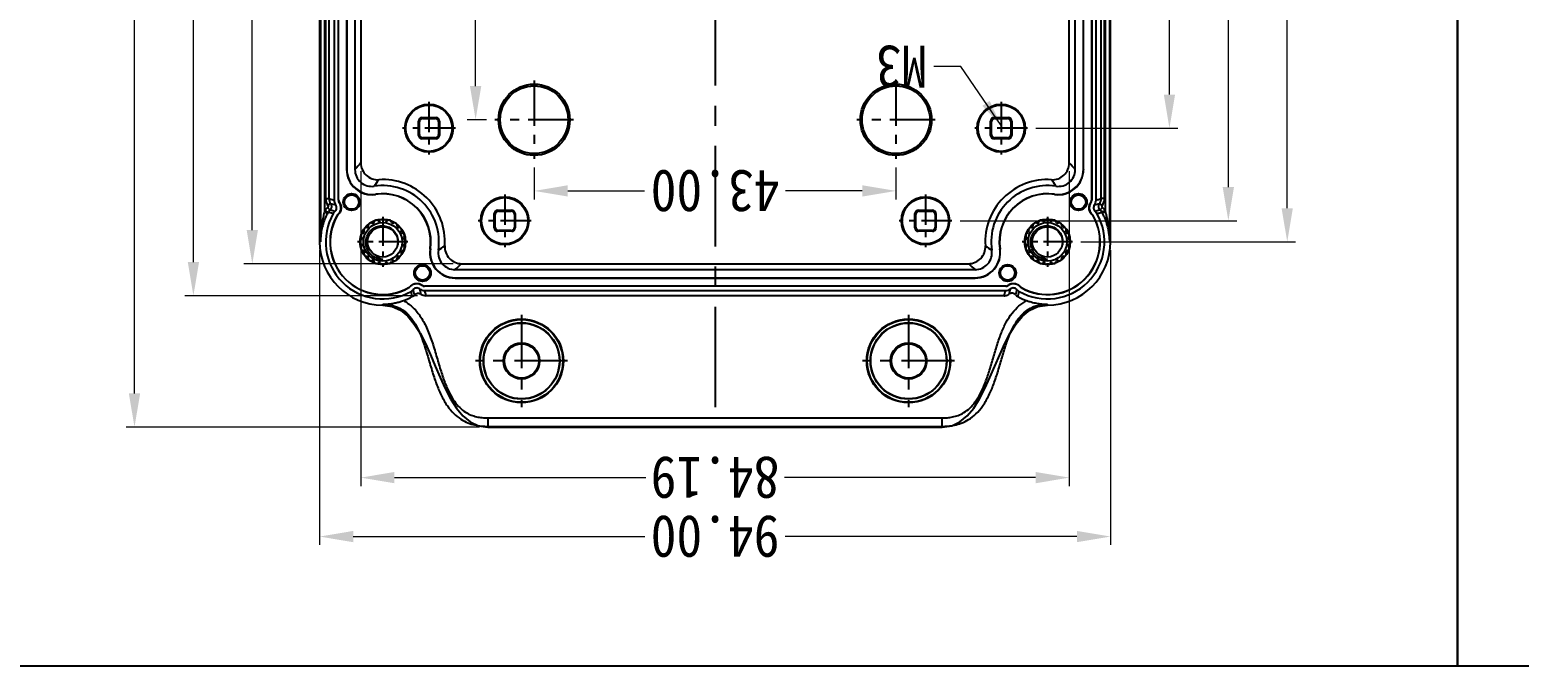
# Model space of a CAD drawing. Header units: millimetres. Extents: x 306 to 1885, y 393 to 1000.
# Drawn here: x 1281.2 to 1458.2, y 392.7 to 468.3 of the extents above; entities that cross this region are included whole.
import ezdxf

# ---------------------------------------------------------------- set-up
doc = ezdxf.new("R2010")
doc.units = ezdxf.units.MM
doc.linetypes.add('CENTER', pattern=[50.8, 31.75, -6.35, 6.35, -6.35])
doc.layers.add('dim', color=3, linetype='Continuous', lineweight=9)
doc.styles.add('FFS', font='SIMFANG.TTF', dxfattribs={"width": 0.9})
doc.dimstyles.new('YanXiu', dxfattribs={"dimtxt": 2.5, "dimasz": 2.2, "dimexe": 1, "dimexo": 0.6, "dimgap": 0.66, "dimtad": 0, "dimzin": 1, "dimdsep": 46, "dimtxsty": 'FFS', "dimcen": 0, "dimclrd": 256, "dimclre": 131, "dimclrt": 42, "dimazin": 0, "dimtfac": 1, "dimtofl": 0, "dimtmove": 0, "dimatfit": 3, "dimfxl": 0, "dimlwd": 5, "dimlwe": 5, "dimarcsym": 0})

# ---------------------------------------------------------------- blocks, each defined once
blk = doc.blocks.new('*u2')
at = {"layer": 'Defpoints', "color": 2}
blk.add_lwpolyline([(-135.77, 94.94), (135.77, 94.94), (135.77, -94.94), (-135.77, -94.94)], close=True, dxfattribs=at)
blk = doc.blocks.new('*D19')
at = {"layer": 'Defpoints', "color": 0}
for p in [(47, 87), (-47, 52), (47, 52)]:
    blk.add_point(p, dxfattribs=at)
at = {"layer": 'dim', "color": 131, "lineweight": 5}
for p, q in [((-47, 53), (-47, 88)), ((47, 53), (47, 88))]:
    blk.add_line(p, q, dxfattribs=at)
at = {"layer": 'dim', "lineweight": 5}
for p, q in [((-43, 87), (-8.33, 87)), ((43, 87), (8.33, 87))]:
    blk.add_line(p, q, dxfattribs=at)
at = {"layer": 'dim'}
for points in [[(-43, 87.67), (-43, 86.33), (-47, 87)], [(43, 87.67), (43, 86.33), (47, 87)]]:
    blk.add_solid(points, dxfattribs=at)
at = {"layer": 'dim', "color": 42, "insert": (0, 87), "char_height": 5, "attachment_point": 5, "style": 'FFS'}
blk.add_mtext('94.00', dxfattribs=at)
blk = doc.blocks.new('*D20')
at = {"layer": 'Defpoints', "color": 0}
for p in [(42.1, 80), (-42.1, 42.62), (42.1, 42.62)]:
    blk.add_point(p, dxfattribs=at)
at = {"layer": 'dim', "color": 131, "lineweight": 5}
for p, q in [((-42.1, 43.62), (-42.1, 81)), ((42.1, 43.62), (42.1, 81))]:
    blk.add_line(p, q, dxfattribs=at)
at = {"layer": 'dim', "lineweight": 5}
for p, q in [((-38.1, 80), (-8.24, 80)), ((38.1, 80), (8.24, 80))]:
    blk.add_line(p, q, dxfattribs=at)
at = {"layer": 'dim'}
for points in [[(-38.1, 80.67), (-38.1, 79.33), (-42.1, 80)], [(38.1, 80.67), (38.1, 79.33), (42.1, 80)]]:
    blk.add_solid(points, dxfattribs=at)
at = {"layer": 'dim', "color": 42, "insert": (0, 80), "char_height": 5, "attachment_point": 5, "style": 'FFS'}
blk.add_mtext('84.19', dxfattribs=at)
blk = doc.blocks.new('*D21')
at = {"layer": 'Defpoints', "color": 0}
for p in [(34.38, 58.4), (62, 58.4), (34.37, -58.4)]:
    blk.add_point(p, dxfattribs=at)
at = {"layer": 'dim', "color": 131, "lineweight": 5}
for p, q in [((35.38, 58.4), (63, 58.4)), ((35.37, -58.4), (63, -58.4))]:
    blk.add_line(p, q, dxfattribs=at)
at = {"layer": 'dim', "lineweight": 5}
for p, q in [((62, 54.4), (62, 9.74)), ((62, -54.4), (62, -9.74))]:
    blk.add_line(p, q, dxfattribs=at)
at = {"layer": 'dim'}
for points in [[(61.33, 54.4), (62.67, 54.4), (62, 58.4)], [(61.33, -54.4), (62.67, -54.4), (62, -58.4)]]:
    blk.add_solid(points, dxfattribs=at)
at = {"layer": 'dim', "color": 42, "insert": (62, 0), "char_height": 5, "attachment_point": 5, "rotation": 90, "style": 'FFS'}
blk.add_mtext('116.79', dxfattribs=at)
blk = doc.blocks.new('*D22')
at = {"layer": 'Defpoints', "color": 0}
for p in [(30.12, 54.6), (55, 54.6), (30.12, -54.6)]:
    blk.add_point(p, dxfattribs=at)
at = {"layer": 'dim', "color": 131, "lineweight": 5}
for p, q in [((31.12, 54.6), (56, 54.6)), ((31.12, -54.6), (56, -54.6))]:
    blk.add_line(p, q, dxfattribs=at)
at = {"layer": 'dim', "lineweight": 5}
for p, q in [((55, 50.6), (55, 9.74)), ((55, -50.6), (55, -9.74))]:
    blk.add_line(p, q, dxfattribs=at)
at = {"layer": 'dim'}
for points in [[(54.33, 50.6), (55.67, 50.6), (55, 54.6)], [(54.33, -50.6), (55.67, -50.6), (55, -54.6)]]:
    blk.add_solid(points, dxfattribs=at)
at = {"layer": 'dim', "color": 42, "insert": (55, 0), "char_height": 5, "attachment_point": 5, "rotation": 90, "style": 'FFS'}
blk.add_mtext('109.19', dxfattribs=at)
blk = doc.blocks.new('*D27')
at = {"layer": 'Defpoints', "color": 0}
for p in [(-68, 52), (-42.48, 52), (-42.48, -52)]:
    blk.add_point(p, dxfattribs=at)
at = {"layer": 'dim', "color": 131, "lineweight": 5}
for p, q in [((-43.48, 52), (-69, 52)), ((-43.48, -52), (-69, -52))]:
    blk.add_line(p, q, dxfattribs=at)
at = {"layer": 'dim', "lineweight": 5}
for p, q in [((-68, 48), (-68, 9.84)), ((-68, -48), (-68, -9.84))]:
    blk.add_line(p, q, dxfattribs=at)
at = {"layer": 'dim'}
for points in [[(-68.67, 48), (-67.33, 48), (-68, 52)], [(-68.67, -48), (-67.33, -48), (-68, -52)]]:
    blk.add_solid(points, dxfattribs=at)
at = {"layer": 'dim', "color": 42, "insert": (-68, 0), "char_height": 5, "attachment_point": 5, "rotation": 90, "style": 'FFS'}
blk.add_mtext('104.00', dxfattribs=at)
blk = doc.blocks.new('*D28')
at = {"layer": 'Defpoints', "color": 0}
for p in [(-61, 49.5), (-28.14, 49.5), (-28.14, -49.5)]:
    blk.add_point(p, dxfattribs=at)
at = {"layer": 'dim', "color": 131, "lineweight": 5}
for p, q in [((-29.14, 49.5), (-62, 49.5)), ((-29.14, -49.5), (-62, -49.5))]:
    blk.add_line(p, q, dxfattribs=at)
at = {"layer": 'dim', "lineweight": 5}
for p, q in [((-61, 45.5), (-61, 8.33)), ((-61, -45.5), (-61, -8.33))]:
    blk.add_line(p, q, dxfattribs=at)
at = {"layer": 'dim'}
for points in [[(-61.67, 45.5), (-60.33, 45.5), (-61, 49.5)], [(-61.67, -45.5), (-60.33, -45.5), (-61, -49.5)]]:
    blk.add_solid(points, dxfattribs=at)
at = {"layer": 'dim', "color": 42, "insert": (-61, 0), "char_height": 5, "attachment_point": 5, "rotation": 90, "style": 'FFS'}
blk.add_mtext('99.00', dxfattribs=at)
blk = doc.blocks.new('*D29')
at = {"layer": 'Defpoints', "color": 0}
for p in [(-54, 38.5), (-37.14, 38.5), (-37.14, -38.5)]:
    blk.add_point(p, dxfattribs=at)
at = {"layer": 'dim', "color": 131, "lineweight": 5}
for p, q in [((-38.14, 38.5), (-55, 38.5)), ((-38.14, -38.5), (-55, -38.5))]:
    blk.add_line(p, q, dxfattribs=at)
at = {"layer": 'dim', "lineweight": 5}
for p, q in [((-54, 34.5), (-54, 8.33)), ((-54, -34.5), (-54, -8.33))]:
    blk.add_line(p, q, dxfattribs=at)
at = {"layer": 'dim'}
for points in [[(-54.67, 34.5), (-53.33, 34.5), (-54, 38.5)], [(-54.67, -34.5), (-53.33, -34.5), (-54, -38.5)]]:
    blk.add_solid(points, dxfattribs=at)
at = {"layer": 'dim', "color": 42, "insert": (-54, 0), "char_height": 5, "attachment_point": 5, "rotation": 90, "style": 'FFS'}
blk.add_mtext('77.00', dxfattribs=at)
blk = doc.blocks.new('*D30')
at = {"layer": 'Defpoints', "color": 0}
for p in [(27, 74), (27, -74), (69, -74)]:
    blk.add_point(p, dxfattribs=at)
at = {"layer": 'dim', "color": 131, "lineweight": 5}
for p, q in [((28, 74), (70, 74)), ((28, -74), (70, -74))]:
    blk.add_line(p, q, dxfattribs=at)
at = {"layer": 'dim', "lineweight": 5}
for p, q in [((69, 70), (69, 9.84)), ((69, -70), (69, -9.84))]:
    blk.add_line(p, q, dxfattribs=at)
at = {"layer": 'dim'}
for points in [[(68.33, 70), (69.67, 70), (69, 74)], [(68.33, -70), (69.67, -70), (69, -74)]]:
    blk.add_solid(points, dxfattribs=at)
at = {"layer": 'dim', "color": 42, "insert": (69, 0), "char_height": 5, "attachment_point": 5, "rotation": 90, "style": 'FFS'}
blk.add_mtext('148.00', dxfattribs=at)
blk = doc.blocks.new('*D17')
at = {"layer": 'Defpoints', "color": 0}
for p in [(21.5, 45.95), (-21.5, 42.16), (21.5, 42.16)]:
    blk.add_point(p, dxfattribs=at)
at = {"layer": 'dim', "color": 131, "lineweight": 5}
for p, q in [((-21.5, 43.16), (-21.5, 46.95)), ((21.5, 43.16), (21.5, 46.95))]:
    blk.add_line(p, q, dxfattribs=at)
at = {"layer": 'dim', "lineweight": 5}
for p, q in [((-17.5, 45.95), (-8.37, 45.95)), ((17.5, 45.95), (8.37, 45.95))]:
    blk.add_line(p, q, dxfattribs=at)
at = {"layer": 'dim'}
for points in [[(-17.5, 46.62), (-17.5, 45.28), (-21.5, 45.95)], [(17.5, 46.62), (17.5, 45.28), (21.5, 45.95)]]:
    blk.add_solid(points, dxfattribs=at)
at = {"layer": 'dim', "color": 42, "insert": (0, 45.95), "char_height": 5, "attachment_point": 5, "style": 'FFS'}
blk.add_mtext('43.00', dxfattribs=at)
blk = doc.blocks.new('*D18')
at = {"layer": 'Defpoints', "color": 0}
for p in [(26.16, 37.5), (26.16, -37.5), (28.46, -37.5)]:
    blk.add_point(p, dxfattribs=at)
at = {"layer": 'dim', "color": 131, "lineweight": 5}
for p, q in [((27.16, 37.5), (29.46, 37.5)), ((27.16, -37.5), (29.46, -37.5))]:
    blk.add_line(p, q, dxfattribs=at)
at = {"layer": 'dim', "lineweight": 5}
for p, q in [((28.46, 33.5), (28.46, 8.33)), ((28.46, -33.5), (28.46, -8.33))]:
    blk.add_line(p, q, dxfattribs=at)
at = {"layer": 'dim'}
for points in [[(27.79, 33.5), (29.13, 33.5), (28.46, 37.5)], [(27.79, -33.5), (29.13, -33.5), (28.46, -37.5)]]:
    blk.add_solid(points, dxfattribs=at)
at = {"layer": 'dim', "color": 42, "insert": (28.46, 0), "char_height": 5, "attachment_point": 5, "rotation": 90, "style": 'FFS'}
blk.add_mtext('75.00', dxfattribs=at)
blk = doc.blocks.new('u68')
at = {"color": 7}
for p, q in [((-27, 74), (-27, 72.913)), ((27, 74), (-27, 74)), ((27, 73.912), (-27, 73.912)), ((27, 72.913), (-27, 72.913)), ((27, 72.913), (27, 74)), ((-39.5, 59.5), (-39.5, 59.412)), ((39.5, 59.5), (39.5, 59.412)), ((-36.399, 57.422), (-36.389, 57.44)), ((-36.277, 57.322), (-36.261, 57.336)), ((-35.882, 57.676), (-35.714, 58.291)), ((-34.954, 58.206), (-35.12, 57.588)), ((-34.818, 57.155), (-34.83, 57.172)), ((-34.538, 57.246), (-34.538, 57.267)), ((-34.538, 57.267), (34.538, 57.267)), ((-34.538, 57.246), (34.538, 57.246)), ((-34.368, 58.395), (-34.535, 57.777)), ((34.535, 57.777), (-34.535, 57.777)), ((-34.375, 58.395), (34.378, 58.395)), ((34.538, 57.246), (34.538, 57.267)), ((34.818, 57.155), (34.83, 57.172)), ((35.12, 57.588), (34.954, 58.206)), ((35.714, 58.291), (35.882, 57.676)), ((36.277, 57.322), (36.261, 57.336)), ((36.399, 57.422), (36.389, 57.44)), ((30.91, 55.302), (-30.91, 55.302)), ((30.902, 56.295), (-30.902, 56.295)), ((-30.872, 56.269), (-30.902, 56.295)), ((30.872, 56.269), (-30.872, 56.269)), ((30.872, 56.269), (30.902, 56.295)), ((30.124, 54.595), (-30.124, 54.595)), ((-47, 52), (-47, -52)), ((-47, 52), (-46.904, 52)), ((-46.904, 52), (-46.904, -52)), ((-33.839, 52.833), (-33.868, 52.849)), ((33.839, 52.833), (33.868, 52.849)), ((46.904, -52), (46.904, 52)), ((47, 52), (46.904, 52)), ((47, -52), (47, 52)), ((-26.25, 48.65), (-26.25, 50.35)), ((-26.145, 50.245), (-26.25, 50.35)), ((-26.145, 48.755), (-26.145, 50.245)), ((-25.745, 50.645), (-25.85, 50.75)), ((-25.85, 50.75), (-24.15, 50.75)), ((-25.745, 50.645), (-24.255, 50.645)), ((-24.255, 50.645), (-24.15, 50.75)), ((-23.855, 50.245), (-23.75, 50.35)), ((-23.855, 50.245), (-23.855, 48.755)), ((-23.75, 50.35), (-23.75, 48.65)), ((23.75, 48.65), (23.75, 50.35)), ((23.855, 50.245), (23.75, 50.35)), ((23.855, 48.755), (23.855, 50.245)), ((24.15, 50.75), (25.85, 50.75)), ((24.255, 50.645), (24.15, 50.75)), ((24.255, 50.645), (25.745, 50.645)), ((25.745, 50.645), (25.85, 50.75)), ((26.145, 50.245), (26.25, 50.35)), ((26.145, 50.245), (26.145, 48.755)), ((26.25, 50.35), (26.25, 48.65)), ((-46.404, 48.395), (-46.049, 48.58)), ((-46.404, 48.395), (-46.404, -48.395)), ((-46.352, 48.298), (-46, 48.488)), ((-46.05, 47.917), (-45.785, 48.216)), ((-45.785, 48.216), (-45.176, 48.382)), ((-44.922, 48.899), (-44.94, 48.889)), ((-44.822, 48.777), (-44.836, 48.761)), ((-26.145, 48.755), (-26.25, 48.65)), ((-25.745, 48.355), (-25.85, 48.25)), ((-24.15, 48.25), (-25.85, 48.25)), ((-24.255, 48.355), (-25.745, 48.355)), ((-24.255, 48.355), (-24.15, 48.25)), ((-23.855, 48.755), (-23.75, 48.65)), ((23.855, 48.755), (23.75, 48.65)), ((24.255, 48.355), (24.15, 48.25)), ((25.85, 48.25), (24.15, 48.25)), ((25.745, 48.355), (24.255, 48.355)), ((25.745, 48.355), (25.85, 48.25)), ((26.145, 48.755), (26.25, 48.65)), ((44.822, 48.777), (44.836, 48.761)), ((44.922, 48.899), (44.94, 48.889)), ((45.176, 48.382), (45.785, 48.216)), ((46.05, 47.917), (45.785, 48.216)), ((46.352, 48.298), (46, 48.488)), ((46.404, 48.395), (46.049, 48.58)), ((46.404, -48.395), (46.404, 48.395)), ((-46.288, 46.87), (-46.288, -46.87)), ((-46.288, 46.87), (-45.888, 46.87)), ((-46.023, 47.69), (-45.699, 47.455)), ((-45.888, 46.87), (-45.888, -46.87)), ((-45.088, 47.62), (-45.697, 47.458)), ((-45.277, 47.035), (-45.277, -47.035)), ((-44.767, -47.038), (-44.767, 47.037)), ((-44.746, 47.037), (-44.767, 47.037)), ((-44.746, -47.038), (-44.746, 47.037)), ((-44.655, 47.318), (-44.672, 47.33)), ((-40.333, 46.339), (-40.349, 46.368)), ((40.333, 46.339), (40.349, 46.368)), ((44.655, 47.318), (44.672, 47.33)), ((44.746, 47.037), (44.746, -47.038)), ((44.746, 47.037), (44.767, 47.037)), ((44.767, 47.037), (44.767, -47.038)), ((45.699, 47.456), (45.088, 47.62)), ((45.277, -47.035), (45.277, 47.035)), ((45.888, 46.87), (45.277, 47.035)), ((46.023, 47.69), (45.699, 47.455)), ((45.888, -46.87), (45.888, 46.87)), ((46.288, 46.87), (45.888, 46.87)), ((46.288, -46.87), (46.288, 46.87)), ((-43.795, 43.402), (-43.795, -43.402)), ((-43.769, 43.372), (-43.795, 43.402)), ((-43.769, 43.372), (-43.769, -43.372)), ((-42.802, 43.41), (-42.802, -43.41)), ((-42.095, 42.624), (-42.095, -42.624)), ((42.095, -42.624), (42.095, 42.624)), ((42.802, -43.41), (42.802, 43.41)), ((43.769, 43.372), (43.795, 43.402)), ((43.769, -43.372), (43.769, 43.372)), ((43.795, -43.402), (43.795, 43.402)), ((-35.25, 37.65), (-35.25, 39.35)), ((-35.145, 39.245), (-35.25, 39.35)), ((-35.145, 37.755), (-35.145, 39.245)), ((-34.745, 39.645), (-34.85, 39.75)), ((-34.85, 39.75), (-33.15, 39.75)), ((-34.745, 39.645), (-33.255, 39.645)), ((-33.255, 39.645), (-33.15, 39.75)), ((-32.855, 39.245), (-32.75, 39.35)), ((-32.855, 39.245), (-32.855, 37.755)), ((-32.75, 39.35), (-32.75, 37.65)), ((32.75, 37.65), (32.75, 39.35)), ((32.855, 39.245), (32.75, 39.35)), ((32.855, 37.755), (32.855, 39.245)), ((33.15, 39.75), (34.85, 39.75)), ((33.255, 39.645), (33.15, 39.75)), ((33.255, 39.645), (34.745, 39.645)), ((34.745, 39.645), (34.85, 39.75)), ((35.145, 39.245), (35.25, 39.35)), ((35.145, 39.245), (35.145, 37.755)), ((35.25, 39.35), (35.25, 37.65)), ((-35.145, 37.755), (-35.25, 37.65)), ((-34.745, 37.355), (-34.85, 37.25)), ((-33.15, 37.25), (-34.85, 37.25)), ((-33.255, 37.355), (-34.745, 37.355)), ((-33.255, 37.355), (-33.15, 37.25)), ((-32.855, 37.755), (-32.75, 37.65)), ((32.855, 37.755), (32.75, 37.65)), ((33.255, 37.355), (33.15, 37.25)), ((34.85, 37.25), (33.15, 37.25)), ((34.745, 37.355), (33.255, 37.355)), ((34.745, 37.355), (34.85, 37.25)), ((35.145, 37.755), (35.25, 37.65))]:
    blk.add_line(p, q, dxfattribs=at)
at = {"color": 1, "linetype": 'CENTER', "ltscale": 0.376}
blk.add_line((0, -74), (0, 74), dxfattribs=at)
at = {"color": 1, "linetype": 'CENTER', "ltscale": 0.199}
for p, q in [((-23, 60.673), (-23, 71.618)), ((23, 60.673), (23, 71.618)), ((-28.473, 66.145), (-17.527, 66.145)), ((17.527, 66.145), (28.472, 66.145))]:
    blk.add_line(p, q, dxfattribs=at)
at = {"color": 1, "linetype": 'CENTER', "ltscale": 0.10854}
for p, q in [((-39.5, 49.015), (-39.5, 54.985)), ((39.5, 49.015), (39.5, 54.985)), ((-42.485, 52), (-36.515, 52)), ((36.515, 52), (42.485, 52))]:
    blk.add_line(p, q, dxfattribs=at)
at = {"color": 1, "linetype": 'CENTER', "ltscale": 0.114189}
for p, q in [((-25, 46.36), (-25, 52.64)), ((25, 46.36), (25, 52.64)), ((-28.14, 49.5), (-21.86, 49.5)), ((21.86, 49.5), (28.14, 49.5)), ((-34, 35.36), (-34, 41.64)), ((34, 35.36), (34, 41.64)), ((-37.14, 38.5), (-30.86, 38.5)), ((30.86, 38.5), (37.14, 38.5))]:
    blk.add_line(p, q, dxfattribs=at)
at = {"color": 1, "linetype": 'CENTER', "ltscale": 0.169433}
for p, q in [((-21.5, 32.841), (-21.5, 42.159)), ((21.5, 32.841), (21.5, 42.159)), ((-26.159, 37.5), (-16.841, 37.5)), ((16.841, 37.5), (26.159, 37.5))]:
    blk.add_line(p, q, dxfattribs=at)
at = {"color": 7}
for centre, radius in [((-23, 66.145), 4.975), ((-23, 66.145), 4.909), ((23, 66.145), 4.975), ((23, 66.145), 4.909), ((-23, 66.145), 4.535), ((-23, 66.145), 4.5), ((23, 66.145), 4.535), ((23, 66.145), 4.5), ((-23, 66.145), 2.149), ((-23, 66.145), 2.04), ((23, 66.145), 2.149), ((23, 66.145), 2.04), ((-34.772, 55.694), 1), ((34.772, 55.694), 1), ((-34.772, 55.694), 0.86), ((34.772, 55.694), 0.86), ((-39.5, 52), 2.713), ((-39.5, 52), 2.3), ((-39.5, 52), 1.8), ((39.5, 52), 2.713), ((39.5, 52), 2.3), ((39.5, 52), 1.8), ((-25, 49.5), 2.855), ((-25, 49.5), 2.75), ((25, 49.5), 2.855), ((25, 49.5), 2.75), ((-43.194, 47.272), 1), ((-43.194, 47.272), 0.86), ((43.194, 47.272), 1), ((43.194, 47.272), 0.86), ((-34, 38.5), 2.855), ((-34, 38.5), 2.75), ((34, 38.5), 2.855), ((34, 38.5), 2.75)]:
    blk.add_circle(centre, radius, dxfattribs=at)
at = {"color": 7, "linetype": 'Continuous'}
for centre, radius in [((-21.5, 37.5), 4.236), ((-21.5, 37.5), 4.026), ((21.5, 37.5), 4.236), ((21.5, 37.5), 4.026)]:
    blk.add_circle(centre, radius, dxfattribs=at)
at = {"color": 7}
for centre, radius, start, end in [((-39.5, 52), 7.5, 90, 180), ((-39.5, 52), 6.777, 60.26087, 209.73913), ((-39.5, 52), 7.395, 61.63403, 70.64787), ((-9.22, 51.659), 27.628, 165.6488, 166.97768), ((-36.462, 57.627), 1, 41.60286, 61.63393), ((36.462, 57.627), 1, 118.36621, 138.397), ((39.5, 52), 7.395, 109.35218, 118.36597), ((9.033, 51.614), 27.821, 13.02686, 14.34652), ((39.5, 52), 6.777, 330.26087, 119.73913), ((39.5, 52), 7.5, 0, 90), ((-39.5, 52), 6.267, 60.23413, 209.76587), ((-39.5, 52), 6.246, 60.23413, 209.76587), ((-36.637, 57.006), 0.479, 41.26456, 60.22973), ((-36.637, 57.006), 0.5, 41.26043, 60.23381), ((-36.634, 57.017), 1, 41.26277, 60.26069), ((-34.535, 56.777), 1, 90.00053, 125.82671), ((-34.538, 56.767), 0.5, 90.00104, 125.82787), ((-34.537, 56.767), 0.479, 90.00287, 125.82618), ((34.368, 57.395), 1, 54.17385, 89.45875), ((34.535, 56.777), 1, 54.17383, 89.99894), ((34.538, 56.767), 0.5, 54.1732, 89.9979), ((34.538, 56.767), 0.479, 54.17286, 89.99809), ((36.634, 57.017), 1, 119.73931, 138.73722), ((36.637, 57.006), 0.5, 119.76626, 138.73956), ((36.637, 57.006), 0.479, 119.76978, 138.73601), ((39.5, 52), 6.267, 330.23413, 119.76587), ((39.5, 52), 6.246, 330.23413, 119.76587), ((-30.903, 53.296), 2.999, 89.99492, 188.57539), ((-30.872, 53.27), 2.999, 89.99498, 188.3755), ((-30.91, 53.303), 2, 89.99481, 188.62744), ((-46.742, 36.905), 24.272, 46.78995, 49.28598), ((46.743, 36.904), 24.273, 130.71404, 133.21003), ((30.872, 53.27), 2.999, 351.6245, 90.00502), ((30.903, 53.296), 2.999, 351.42464, 90.00505), ((30.91, 53.303), 2, 351.37256, 90.00519), ((-41.867, 53.192), 0.15, 282.29192, 333.27791), ((-41.429, 53.402), 0.315, 84.29192, 203.70808), ((-39.5, 52), 2.5, 152.72209, 153.27791), ((-41.855, 53.215), 0.15, 332.72209, 23.70808), ((-41.383, 53.865), 0.15, 264.29192, 315.27791), ((-39.5, 52), 2.5, 134.72209, 135.27791), ((-41.365, 53.883), 0.15, 314.72209, 5.70808), ((-40.902, 53.929), 0.315, 66.29192, 185.70808), ((-40.715, 54.355), 0.15, 246.29192, 297.27791), ((-39.5, 52), 2.5, 116.72209, 117.27791), ((-40.692, 54.367), 0.15, 296.72209, 347.70808), ((-40.237, 54.268), 0.315, 48.29192, 167.70808), ((-39.927, 54.615), 0.15, 228.29192, 279.27791), ((-39.5, 52), 2.5, 98.72209, 99.27791), ((-39.902, 54.619), 0.15, 278.72209, 329.70808), ((-39.5, 54.385), 0.315, 30.29192, 149.70808), ((-39.098, 54.619), 0.15, 210.29192, 261.27791), ((-39.5, 52), 2.5, 80.72209, 81.27791), ((-39.073, 54.615), 0.15, 260.72209, 311.70808), ((-38.763, 54.268), 0.315, 12.29192, 131.70808), ((-38.308, 54.367), 0.15, 192.29192, 243.27791), ((-39.5, 52), 2.5, 62.72209, 63.27791), ((-38.285, 54.355), 0.15, 242.72209, 293.70808), ((-38.098, 53.929), 0.315, 354.29192, 113.70808), ((-37.635, 53.883), 0.15, 174.29192, 225.27791), ((-39.5, 52), 2.5, 44.72209, 45.27791), ((-37.617, 53.865), 0.15, 224.72209, 275.70808), ((-37.571, 53.402), 0.315, 336.29192, 95.70808), ((-37.145, 53.215), 0.15, 156.29192, 207.27791), ((-39.5, 52), 2.5, 26.72209, 27.27791), ((-37.133, 53.192), 0.15, 206.72209, 257.70808), ((-30.124, 52.596), 2, 89.99587, 183.6387), ((30.124, 52.596), 2, 356.36142, 90.00399), ((37.133, 53.192), 0.15, 282.29192, 333.27791), ((37.571, 53.402), 0.315, 84.29192, 203.70808), ((39.5, 52), 2.5, 152.72209, 153.27791), ((37.145, 53.215), 0.15, 332.72209, 23.70808), ((37.617, 53.865), 0.15, 264.29192, 315.27791), ((39.5, 52), 2.5, 134.72209, 135.27791), ((37.635, 53.883), 0.15, 314.72209, 5.70808), ((38.098, 53.929), 0.315, 66.29192, 185.70808), ((38.285, 54.355), 0.15, 246.29192, 297.27791), ((39.5, 52), 2.5, 116.72209, 117.27791), ((38.308, 54.367), 0.15, 296.72209, 347.70808), ((38.763, 54.268), 0.315, 48.29192, 167.70808), ((39.073, 54.615), 0.15, 228.29192, 279.27791), ((39.5, 52), 2.5, 98.72209, 99.27791), ((39.098, 54.619), 0.15, 278.72209, 329.70808), ((39.5, 54.385), 0.315, 30.29192, 149.70808), ((39.902, 54.619), 0.15, 210.29192, 261.27791), ((39.5, 52), 2.5, 80.72209, 81.27791), ((39.927, 54.615), 0.15, 260.72209, 311.70808), ((40.237, 54.268), 0.315, 12.29192, 131.70808), ((40.692, 54.367), 0.15, 192.29192, 243.27791), ((39.5, 52), 2.5, 62.72209, 63.27791), ((40.715, 54.355), 0.15, 242.72209, 293.70808), ((40.902, 53.929), 0.315, 354.29192, 113.70808), ((41.365, 53.883), 0.15, 174.29192, 225.27791), ((39.5, 52), 2.5, 44.72209, 45.27791), ((41.383, 53.865), 0.15, 224.72209, 275.70808), ((41.429, 53.402), 0.315, 336.29192, 95.70808), ((41.855, 53.215), 0.15, 156.29192, 207.27791), ((39.5, 52), 2.5, 26.72209, 27.27791), ((41.867, 53.192), 0.15, 206.72209, 257.70808), ((-41.885, 52), 0.315, 120.29192, 239.70808), ((-41.768, 52.737), 0.315, 102.29192, 221.70808), ((-41.768, 51.263), 0.315, 138.29192, 257.70808), ((-42.119, 52.402), 0.15, 300.29192, 351.27791), ((-42.119, 51.598), 0.15, 8.72209, 59.70808), ((-42.115, 52.427), 0.15, 350.72209, 41.70808), ((-42.115, 51.573), 0.15, 318.29192, 9.27791), ((-39.5, 52), 2.5, 170.72209, 171.27791), ((-39.5, 52), 2.5, 188.72209, 189.27791), ((-39.5, 52), 6.688, 261.37775, 8.62225), ((-39.5, 52), 5.695, 261.42969, 8.57031), ((-39.5, 52), 5.721, 261.62952, 8.37048), ((-39.5, 52), 7.395, 266.36542, 3.63459), ((-37.232, 52.737), 0.315, 318.29192, 77.70808), ((-37.232, 51.263), 0.315, 282.29192, 41.70808), ((-36.885, 52.427), 0.15, 138.29192, 189.27791), ((-36.885, 51.573), 0.15, 170.72209, 221.70808), ((-39.5, 52), 2.5, 8.72209, 9.27791), ((-39.5, 52), 2.5, 350.72209, 351.27791), ((-36.881, 52.402), 0.15, 188.72209, 239.70808), ((-36.881, 51.598), 0.15, 120.29192, 171.27791), ((-37.115, 52), 0.315, 300.29192, 59.70808), ((-42.248, 38.726), 17.072, 53.60922, 56.74786), ((39.5, 52), 7.395, 176.36542, 273.63458), ((42.248, 38.726), 17.072, 123.25217, 126.39075), ((39.5, 52), 6.688, 171.37775, 278.62225), ((39.5, 52), 5.721, 171.62952, 278.37048), ((39.5, 52), 5.695, 171.42969, 278.57031), ((37.115, 52), 0.315, 120.29192, 239.70808), ((37.232, 52.737), 0.315, 102.29192, 221.70808), ((37.232, 51.263), 0.315, 138.29192, 257.70808), ((36.881, 52.402), 0.15, 300.29192, 351.27791), ((36.881, 51.598), 0.15, 8.72209, 59.70808), ((36.885, 52.427), 0.15, 350.72209, 41.70808), ((36.885, 51.573), 0.15, 318.29192, 9.27791), ((39.5, 52), 2.5, 170.72209, 171.27791), ((39.5, 52), 2.5, 188.72209, 189.27791), ((41.768, 52.737), 0.315, 318.29192, 77.70808), ((41.768, 51.263), 0.315, 282.29192, 41.70808), ((42.115, 52.427), 0.15, 138.29192, 189.27791), ((42.115, 51.573), 0.15, 170.72209, 221.70808), ((39.5, 52), 2.5, 8.72209, 9.27791), ((39.5, 52), 2.5, 350.72209, 351.27791), ((42.119, 52.402), 0.15, 188.72209, 239.70808), ((42.119, 51.598), 0.15, 120.29192, 171.27791), ((41.885, 52), 0.315, 300.29192, 59.70808), ((-41.867, 50.808), 0.15, 26.72209, 77.70808), ((-41.429, 50.598), 0.315, 156.29192, 275.70808), ((-39.5, 52), 2.5, 206.72209, 207.27791), ((-41.855, 50.785), 0.15, 336.29192, 27.27791), ((-41.383, 50.135), 0.15, 44.72209, 95.70808), ((-39.5, 52), 2.5, 224.72209, 225.27791), ((-41.365, 50.117), 0.15, 354.29192, 45.27791), ((-40.902, 50.071), 0.315, 174.29192, 293.70808), ((-40.715, 49.645), 0.15, 62.72209, 113.70808), ((-39.5, 52), 2.5, 242.72209, 243.27791), ((-40.692, 49.633), 0.15, 12.29192, 63.27791), ((-40.237, 49.732), 0.315, 192.29192, 311.70808), ((-38.763, 49.732), 0.315, 228.29192, 347.70808), ((-38.308, 49.633), 0.15, 116.72209, 167.70808), ((-39.5, 52), 2.5, 296.72209, 297.27791), ((-38.285, 49.645), 0.15, 66.29192, 117.27791), ((-38.098, 50.071), 0.315, 246.29192, 5.70808), ((-37.635, 50.117), 0.15, 134.72209, 185.70808), ((-39.5, 52), 2.5, 314.72209, 315.27791), ((-37.617, 50.135), 0.15, 84.29192, 135.27791), ((-37.571, 50.598), 0.315, 264.29192, 23.70808), ((-37.145, 50.785), 0.15, 152.72209, 203.70808), ((-39.5, 52), 2.5, 332.72209, 333.27791), ((-37.133, 50.808), 0.15, 102.29192, 153.27791), ((37.133, 50.808), 0.15, 26.72209, 77.70808), ((37.571, 50.598), 0.315, 156.29192, 275.70808), ((39.5, 52), 2.5, 206.72209, 207.27791), ((37.145, 50.785), 0.15, 336.29192, 27.27791), ((37.617, 50.135), 0.15, 44.72209, 95.70808), ((39.5, 52), 2.5, 224.72209, 225.27791), ((37.635, 50.117), 0.15, 354.29192, 45.27791), ((38.098, 50.071), 0.315, 174.29192, 293.70808), ((38.285, 49.645), 0.15, 62.72209, 113.70808), ((39.5, 52), 2.5, 242.72209, 243.27791), ((38.308, 49.633), 0.15, 12.29192, 63.27791), ((38.763, 49.732), 0.315, 192.29192, 311.70808), ((40.237, 49.732), 0.315, 228.29192, 347.70808), ((40.692, 49.633), 0.15, 116.72209, 167.70808), ((39.5, 52), 2.5, 296.72209, 297.27791), ((40.715, 49.645), 0.15, 66.29192, 117.27791), ((40.902, 50.071), 0.315, 246.29192, 5.70808), ((41.365, 50.117), 0.15, 134.72209, 185.70808), ((39.5, 52), 2.5, 314.72209, 315.27791), ((41.383, 50.135), 0.15, 84.29192, 135.27791), ((41.429, 50.598), 0.315, 264.29192, 23.70808), ((41.855, 50.785), 0.15, 152.72209, 203.70808), ((39.5, 52), 2.5, 332.72209, 333.27791), ((41.867, 50.808), 0.15, 102.29192, 153.27791), ((-39.5, 52), 7.788, 207.57047, 208.3793), ((-45.122, 48.962), 1.398, 208.3677, 228.41461), ((-39.5, 52), 7.388, 207.57047, 208.3793), ((-38.112, 17.53), 31.947, 104.03341, 104.29613), ((-45.121, 48.963), 1, 208.38112, 228.40558), ((-39.511, 23.189), 26.119, 102.99671, 104.06555), ((-44.517, 49.134), 1, 209.73931, 228.73722), ((-44.506, 49.137), 0.5, 209.76626, 228.73956), ((-44.506, 49.137), 0.479, 209.76978, 228.73601), ((-39.927, 49.385), 0.15, 80.72209, 131.70808), ((-39.5, 52), 2.5, 260.72209, 261.27791), ((-39.902, 49.381), 0.15, 30.29192, 81.27791), ((-39.5, 49.615), 0.315, 210.29192, 329.70808), ((-39.098, 49.381), 0.15, 98.72209, 149.70808), ((-39.5, 52), 2.5, 278.72209, 279.27791), ((-39.073, 49.385), 0.15, 48.29192, 99.27791), ((39.073, 49.385), 0.15, 80.72209, 131.70808), ((39.5, 52), 2.5, 260.72209, 261.27791), ((39.098, 49.381), 0.15, 30.29192, 81.27791), ((39.5, 49.615), 0.315, 210.29192, 329.70808), ((39.902, 49.381), 0.15, 98.72209, 149.70808), ((39.5, 52), 2.5, 278.72209, 279.27791), ((39.927, 49.385), 0.15, 48.29192, 99.27791), ((44.506, 49.137), 0.479, 311.26456, 330.22973), ((44.506, 49.137), 0.5, 311.26043, 330.23381), ((44.517, 49.134), 1, 311.26277, 330.26069), ((45.121, 48.963), 1, 311.59458, 331.59312), ((39.5, 52), 7.388, 331.61722, 332.42953), ((45.122, 48.963), 1.398, 311.58584, 331.63185), ((39.5, 52), 7.788, 331.6207, 332.42953), ((-44.888, 46.87), 1.4, 144.17672, 179.99612), ((-44.277, 47.035), 1, 144.17383, 179.99894), ((-44.267, 47.037), 0.5, 144.1732, 179.9979), ((-44.267, 47.037), 0.479, 144.17286, 179.99809), ((-40.796, 43.403), 2.999, 81.42462, 180.00507), ((-40.77, 43.372), 2.999, 81.6245, 180.00502), ((40.77, 43.372), 2.999, 359.99498, 98.3755), ((40.796, 43.403), 2.999, 359.99493, 98.57538), ((44.267, 47.037), 0.479, 0.00287, 35.82618), ((44.267, 47.037), 0.5, 0.00104, 35.82787), ((44.277, 47.035), 1, 0.00053, 35.8267), ((44.888, 46.87), 1, 0.02125, 35.8694), ((44.888, 46.87), 1.4, 0.00377, 35.82339), ((-40.803, 43.41), 2, 81.37256, 180.00519), ((-40.096, 42.624), 2, 86.36142, 180.00399), ((-26.124, 54.819), 17.196, 213.26251, 216.37839), ((26.226, 54.748), 17.072, 323.60922, 326.74786), ((40.096, 42.624), 2, 359.996, 93.63858), ((40.803, 43.41), 2, 359.99481, 98.62744), ((-24.283, 59.351), 24.435, 220.72159, 223.20101), ((24.405, 59.242), 24.272, 316.78995, 319.28598)]:
    blk.add_arc(centre, radius, start, end, dxfattribs=at)
for centre, major_axis, start_param, end_param in [((-25.85, 50.35), (-0.283, 0.283), -0.7852459, 0.7852459), ((-25.745, 50.245), (-0.283, 0.283), -0.7852459, 0.7852459), ((-24.255, 50.245), (0.283, 0.283), -0.7852459, 0.7852459), ((-24.15, 50.35), (0.283, 0.283), -0.7852459, 0.7852459), ((24.15, 50.35), (0.283, -0.283), 2.3563468, 3.9268385), ((24.255, 50.245), (-0.283, 0.283), -0.7852459, 0.7852459), ((25.745, 50.245), (0.283, 0.283), -0.7852459, 0.7852459), ((25.85, 50.35), (0.283, 0.283), -0.7852459, 0.7852459), ((-25.85, 48.65), (0.283, 0.283), -3.9268385, -2.3563468), ((-25.745, 48.755), (-0.283, -0.283), -0.7852459, 0.7852459), ((-24.255, 48.755), (0.283, -0.283), -0.7852459, 0.7852459), ((-24.15, 48.65), (-0.283, 0.283), -3.9268385, -2.3563468), ((24.15, 48.65), (0.283, 0.283), -3.9268385, -2.3563468), ((24.255, 48.755), (-0.283, -0.283), -0.7852459, 0.7852459), ((25.745, 48.755), (0.283, -0.283), -0.7852459, 0.7852459), ((25.85, 48.65), (0.283, -0.283), -0.7852459, 0.7852459), ((-34.85, 39.35), (-0.283, 0.283), -0.7852459, 0.7852459), ((-34.745, 39.245), (-0.283, 0.283), -0.7852459, 0.7852459), ((-33.255, 39.245), (0.283, 0.283), -0.7852459, 0.7852459), ((-33.15, 39.35), (0.283, 0.283), -0.7852459, 0.7852459), ((33.15, 39.35), (0.283, -0.283), 2.3563468, 3.9268385), ((33.255, 39.245), (-0.283, 0.283), -0.7852459, 0.7852459), ((34.745, 39.245), (0.283, 0.283), -0.7852459, 0.7852459), ((34.85, 39.35), (0.283, 0.283), -0.7852459, 0.7852459), ((-34.85, 37.65), (0.283, 0.283), -3.9268385, -2.3563468), ((-34.745, 37.755), (-0.283, -0.283), -0.7852459, 0.7852459), ((-33.255, 37.755), (0.283, -0.283), -0.7852459, 0.7852459), ((-33.15, 37.65), (-0.283, 0.283), -3.9268385, -2.3563468), ((33.15, 37.65), (0.283, 0.283), -3.9268385, -2.3563468), ((33.255, 37.755), (-0.283, -0.283), -0.7852459, 0.7852459), ((34.745, 37.755), (0.283, -0.283), -0.7852459, 0.7852459), ((34.85, 37.65), (0.283, -0.283), -0.7852459, 0.7852459)]:
    blk.add_ellipse(centre, major_axis=major_axis, ratio=0.9996955, start_param=start_param, end_param=end_param, dxfattribs=at)
for points, start_tangent, end_tangent in [([(-27, 74), (-39.5, 59.5)], (-1, 0), (-1, 0)), ([(-27, 73.912), (-27.708, 73.881), (-28.443, 73.772), (-29.261, 73.538), (-30.137, 73.111), (-31.003, 72.442), (-31.788, 71.526), (-32.463, 70.394), (-33.046, 69.063), (-33.568, 67.542), (-34.056, 65.913), (-34.536, 64.347), (-35.036, 62.977), (-35.588, 61.84), (-36.208, 60.936), (-36.899, 60.259), (-37.68, 59.782), (-38.574, 59.498), (-39.5, 59.412)], (-1, 0.0000085), (-1, 0.0000078)), ([(-27, 72.913), (-27.609, 72.886), (-28.223, 72.797), (-28.885, 72.611), (-29.578, 72.281), (-30.269, 71.759), (-30.924, 71.014), (-31.521, 70.041), (-32.06, 68.842), (-32.558, 67.421), (-33.036, 65.84), (-33.516, 64.25), (-34.029, 62.799), (-34.614, 61.535), (-35.303, 60.467), (-36.112, 59.612), (-37.049, 58.977)], (-1, 0.0000116), (-0.8882116, -0.4594346)), ([(39.5, 59.5), (27, 74)], (-1, 0), (-1, 0)), ([(39.5, 59.412), (38.449, 59.524), (37.524, 59.858), (36.682, 60.441), (35.907, 61.334), (35.214, 62.57), (34.619, 64.096), (34.093, 65.788), (33.587, 67.483), (33.061, 69.025), (32.479, 70.363), (31.811, 71.493), (31.045, 72.401), (30.206, 73.068), (29.368, 73.496), (28.581, 73.742), (27.819, 73.87), (27, 73.912)], (-1, 0.0000718), (-1, -0.0000218)), ([(37.049, 58.977), (35.998, 59.711), (35.073, 60.782), (34.297, 62.172), (33.665, 63.796), (33.129, 65.524), (32.628, 67.201), (32.122, 68.682), (31.581, 69.923), (30.988, 70.925), (30.343, 71.689), (29.666, 72.227), (28.995, 72.569), (28.352, 72.769), (27.711, 72.876), (27, 72.913)], (-0.88791, 0.4600172), (-1, -0.00001)), ([(-37.049, 58.977), (-37.408, 59.094), (-37.741, 59.185), (-38.053, 59.256), (-38.351, 59.312), (-38.641, 59.354), (-38.928, 59.385), (-39.213, 59.404), (-39.5, 59.412)], (-0.9435003, 0.3313717), (-0.9999517, 0.0098234)), ([(39.5, 59.412), (38.947, 59.386), (38.43, 59.325), (37.941, 59.233), (37.479, 59.115), (37.049, 58.977)], (-0.9999526, -0.0097378), (-0.9434996, -0.3313737)), ([(-34.818, 57.155), (-34.99, 57.053), (-35.179, 56.983), (-35.377, 56.95), (-35.578, 56.953), (-35.774, 56.995), (-35.96, 57.072), (-36.129, 57.182), (-36.277, 57.322)], (-0.8108029, -0.5853192), (-0.659488, 0.7517151)), ([(-36.261, 57.336), (-35.967, 57.1), (-35.589, 56.976), (-35.184, 57.003), (-34.83, 57.172)], (0.659488, -0.7517151), (0.8108029, 0.5853192)), ([(-35.882, 57.676), (-35.721, 57.548), (-35.522, 57.482), (-35.309, 57.497), (-35.12, 57.588)], (0.6595161, -0.7516905), (0.8108029, 0.5853192)), ([(-35.714, 58.291), (-35.552, 58.164), (-35.353, 58.1), (-35.145, 58.114), (-34.954, 58.206)], (0.6639672, -0.7477617), (0.8108029, 0.5853192)), ([(-34.375, 58.395), (-34.423, 58.394), (-34.474, 58.39), (-34.524, 58.383), (-34.573, 58.374), (-34.622, 58.363), (-34.67, 58.349), (-34.721, 58.331), (-34.774, 58.309), (-34.83, 58.282), (-34.89, 58.248), (-34.954, 58.206)], (-1, 0), (-0.8108029, -0.5853192)), ([(34.535, 57.777), (34.479, 57.983), (34.424, 58.189), (34.378, 58.395)], (-0.2600207, 0.965603), (-0.2600207, 0.965603)), ([(36.277, 57.322), (36.131, 57.184), (35.963, 57.074), (35.778, 56.996), (35.582, 56.954), (35.38, 56.949), (35.181, 56.982), (34.992, 57.052), (34.818, 57.155)], (-0.6594882, -0.751715), (-0.8108029, 0.5853192)), ([(34.83, 57.172), (35.184, 57.003), (35.589, 56.976), (35.967, 57.1), (36.261, 57.336)], (0.8108029, -0.5853192), (0.6594882, 0.751715)), ([(35.714, 58.291), (35.547, 58.161), (35.349, 58.099), (35.142, 58.115), (34.954, 58.206)], (-0.6639672, -0.7477617), (-0.8108029, 0.5853192)), ([(35.12, 57.588), (35.309, 57.497), (35.522, 57.482), (35.721, 57.548), (35.882, 57.676)], (0.8108029, -0.5853192), (0.6595162, 0.7516904)), ([(-39.5, 54.1), (-39.159, 54.062), (-38.827, 53.968), (-38.516, 53.821), (-38.238, 53.628), (-37.998, 53.396), (-37.798, 53.125), (-37.646, 52.826), (-37.545, 52.51), (-37.498, 52.182), (-37.505, 51.853), (-37.566, 51.531), (-37.678, 51.224), (-37.84, 50.938), (-38.046, 50.685), (-38.288, 50.472), (-38.562, 50.302), (-38.863, 50.178), (-39.181, 50.108), (-39.5, 50.091)], (0.9995816, -0.0289251), (-0.9994938, 0.0318149)), ([(-38.719, 53.622), (-38.882, 53.771), (-39.068, 53.902), (-39.275, 54.013), (-39.5, 54.1)], (-0.693561, 0.7203979), (-0.9528905, 0.3033144)), ([(39.5, 54.1), (39.841, 54.062), (40.173, 53.968), (40.484, 53.821), (40.762, 53.628), (41.002, 53.396), (41.202, 53.125), (41.354, 52.826), (41.455, 52.51), (41.502, 52.182), (41.495, 51.853), (41.434, 51.531), (41.322, 51.224), (41.16, 50.938), (40.954, 50.685), (40.712, 50.472), (40.438, 50.302), (40.137, 50.178), (39.819, 50.108), (39.5, 50.091)], (0.9995816, -0.0289251), (-0.9994938, 0.0318149)), ([(40.281, 53.622), (40.118, 53.771), (39.932, 53.902), (39.725, 54.013), (39.5, 54.1)], (-0.693561, 0.7203979), (-0.9528905, 0.3033144)), ([(-46.904, 52), (-46.871, 51.352), (-46.793, 50.766), (-46.68, 50.237), (-46.542, 49.756), (-46.387, 49.321), (-46.221, 48.93), (-46.049, 48.58)], (0.0062471, -0.9999805), (0.4628158, -0.8864545)), ([(-46.904, 52), (-46.885, 51.317), (-46.839, 50.7), (-46.773, 50.141), (-46.693, 49.634), (-46.602, 49.176), (-46.504, 48.764), (-46.404, 48.395)], (0.0033087, -0.9999945), (0.2785474, -0.9604225)), ([(-39.5, 50.091), (-39.807, 50.126), (-40.107, 50.211), (-40.387, 50.343), (-40.637, 50.516), (-40.854, 50.725), (-41.035, 50.968), (-41.174, 51.236), (-41.266, 51.52), (-41.31, 51.814), (-41.307, 52.11), (-41.255, 52.401)], (-0.9994938, 0.0318149), (0.2552892, 0.9668647)), ([(39.5, 50.091), (39.193, 50.126), (38.893, 50.211), (38.613, 50.343), (38.363, 50.516), (38.146, 50.725), (37.965, 50.968), (37.826, 51.236), (37.734, 51.52), (37.69, 51.814), (37.693, 52.11), (37.745, 52.401)], (-0.9994938, 0.0318149), (0.2552892, 0.9668647)), ([(46.049, 48.58), (46.305, 49.12), (46.534, 49.729), (46.721, 50.408), (46.851, 51.162), (46.904, 52)], (0.4628801, 0.8864209), (0.006293, 0.9999802)), ([(46.404, 48.395), (46.553, 48.964), (46.687, 49.606), (46.797, 50.322), (46.873, 51.117), (46.904, 52)], (0.278521, 0.9604301), (0.0033355, 0.9999944)), ([(-46.05, 47.917), (-46.035, 47.901), (-46.02, 47.882), (-46.006, 47.858), (-45.995, 47.83), (-45.989, 47.8), (-45.99, 47.77), (-46, 47.731), (-46.023, 47.69)], (0.7477332, -0.6639993), (-0.5867862, -0.8097419)), ([(-45.785, 48.216), (-45.734, 48.165), (-45.688, 48.105), (-45.647, 48.033), (-45.613, 47.947), (-45.591, 47.84), (-45.594, 47.712), (-45.629, 47.582), (-45.697, 47.458)], (0.7477738, -0.6639535), (-0.5828729, -0.8125634)), ([(-45.088, 47.62), (-44.997, 47.809), (-44.982, 48.02), (-45.047, 48.221), (-45.176, 48.382)], (0.5853192, 0.8108029), (-0.7516904, 0.6595162)), ([(-44.672, 47.33), (-44.503, 47.685), (-44.476, 48.091), (-44.601, 48.469), (-44.836, 48.761)], (0.5853192, 0.8108029), (-0.751715, 0.6594882)), ([(-44.822, 48.777), (-44.684, 48.631), (-44.574, 48.463), (-44.496, 48.278), (-44.454, 48.082), (-44.449, 47.88), (-44.482, 47.681), (-44.552, 47.492), (-44.655, 47.318)], (0.751715, -0.6594882), (-0.5853192, -0.8108029)), ([(44.655, 47.318), (44.553, 47.49), (44.483, 47.679), (44.45, 47.877), (44.453, 48.078), (44.495, 48.274), (44.572, 48.46), (44.682, 48.629), (44.822, 48.777)], (-0.5853192, 0.8108029), (0.7517151, 0.659488)), ([(44.836, 48.761), (44.601, 48.469), (44.476, 48.091), (44.503, 47.685), (44.672, 47.33)], (-0.7517151, -0.659488), (0.5853192, -0.8108029)), ([(45.176, 48.382), (45.047, 48.221), (44.982, 48.02), (44.997, 47.809), (45.088, 47.62)], (-0.7516905, -0.6595161), (0.5853192, -0.8108029)), ([(45.385, 48.638), (45.529, 48.604), (45.678, 48.569), (45.834, 48.53), (46, 48.488)], (0.9744699, -0.2245181), (0.9690485, -0.2468704)), ([(45.699, 47.456), (45.629, 47.582), (45.594, 47.713), (45.591, 47.841), (45.613, 47.948), (45.647, 48.035), (45.688, 48.105), (45.734, 48.164), (45.785, 48.216)], (-0.5847677, 0.8112008), (0.7477683, 0.6639598)), ([(46.023, 47.69), (46, 47.731), (45.99, 47.77), (45.989, 47.801), (45.995, 47.831), (46.006, 47.858), (46.02, 47.882), (46.035, 47.901), (46.05, 47.917)], (-0.5866473, 0.8098425), (0.7477929, 0.6639321)), ([(-45.697, 47.458), (-45.84, 47.178), (-45.888, 46.87)], (-0.5866732, -0.8098238), (0.0001201, -1)), ([(-45.277, 47.035), (-45.481, 46.98), (-45.685, 46.925), (-45.888, 46.87)], (-0.965603, -0.2600207), (-0.965603, -0.2600207))]:
    blk.add_spline(points, degree=3, dxfattribs=dict(at, start_tangent=start_tangent, end_tangent=end_tangent))
at = {"layer": 'dim', "color": 42, "insert": (-25.202, 31.163), "char_height": 5, "attachment_point": 4, "style": 'FFS'}
blk.add_mtext('M3', dxfattribs=at)
at = {"layer": 'dim'}
for base, p1, p2, picture, middle in [((47, 87), (-47, 52), (47, 52), '*D19', (0, 87)), ((42.095, 80), (-42.095, 42.624), (42.095, 42.624), '*D20', (0, 80)), ((21.5, 45.949), (-21.5, 42.159), (21.5, 42.159), '*D17', (0, 45.949))]:
    dim = blk.add_linear_dim(base=base, p1=p1, p2=p2, dimstyle='YanXiu', override={"dimtxt": 5, "dimasz": 4, "dimexe": 0.9995, "dimexo": 0.9995, "dimgap": 0.9995}, dxfattribs=at)
    dim.commit()
    dim.dimension.update_dxf_attribs({"geometry": picture, "text_midpoint": middle})
for base, p1, p2, picture, middle in [((69, -74), (27, 74), (27, -74), '*D30', (69, 0)), ((62, 58.395), (34.368, -58.395), (34.378, 58.395), '*D21', (62, 0)), ((55, 54.595), (30.124, -54.595), (30.124, 54.595), '*D22', (55, 0)), ((-68, 52), (-42.485, -52), (-42.485, 52), '*D27', (-68, 0)), ((-61, 49.5), (-28.14, -49.5), (-28.14, 49.5), '*D28', (-61, 0)), ((28.461, -37.5), (26.159, 37.5), (26.159, -37.5), '*D18', (28.461, 0))]:
    dim = blk.add_linear_dim(base=base, p1=p1, p2=p2, angle=90, dimstyle='YanXiu', override={"dimtxt": 5, "dimasz": 4, "dimexe": 0.9995, "dimexo": 0.9995, "dimgap": 0.9995}, dxfattribs=at)
    dim.commit()
    dim.dimension.update_dxf_attribs({"geometry": picture, "text_midpoint": middle})
dim = blk.add_linear_dim(base=(-54, 38.5), p1=(-37.14, -38.5), p2=(-37.14, 38.5), angle=90, dimstyle='YanXiu', override={"dimtxt": 5, "dimasz": 4, "dimexe": 0.9995, "dimexo": 0.9995, "dimgap": 0.9995}, dxfattribs=at)
dim.commit()
dim.dimension.update_dxf_attribs({"geometry": '*D29', "text_midpoint": (-54, 0), "dimtype": 128})
at = {"layer": 'dim', "annotation_type": 0, "has_hookline": 1, "hookline_direction": 0, "text_width": 5.765}
blk.add_leader([(-34, 38.2), (-29.202, 31.163), (-26.002, 31.163)], dimstyle='YanXiu', override={"dimtxt": 4, "dimasz": 3.2, "dimexe": 0.7996, "dimexo": 0.7996, "dimgap": 0.7996}, dxfattribs=at)
blk = doc.blocks.new('u50')
blk.add_blockref('u68', (-129, 201.416))
at = {"layer": 'Defpoints', "xscale": 1.599999999999909, "yscale": 1.600000000000023, "zscale": 1.6}
blk.add_blockref('*u2', (0, 151.906), dxfattribs=at)

msp = doc.modelspace()

# ---------------------------------------------------------------- block references
at = {"rotation": 180}
for p in [(1233.67, 696.54), (1668.13, 696.54)]:
    msp.add_blockref('u50', p, dxfattribs=at)

doc.saveas('drawing.dxf')
